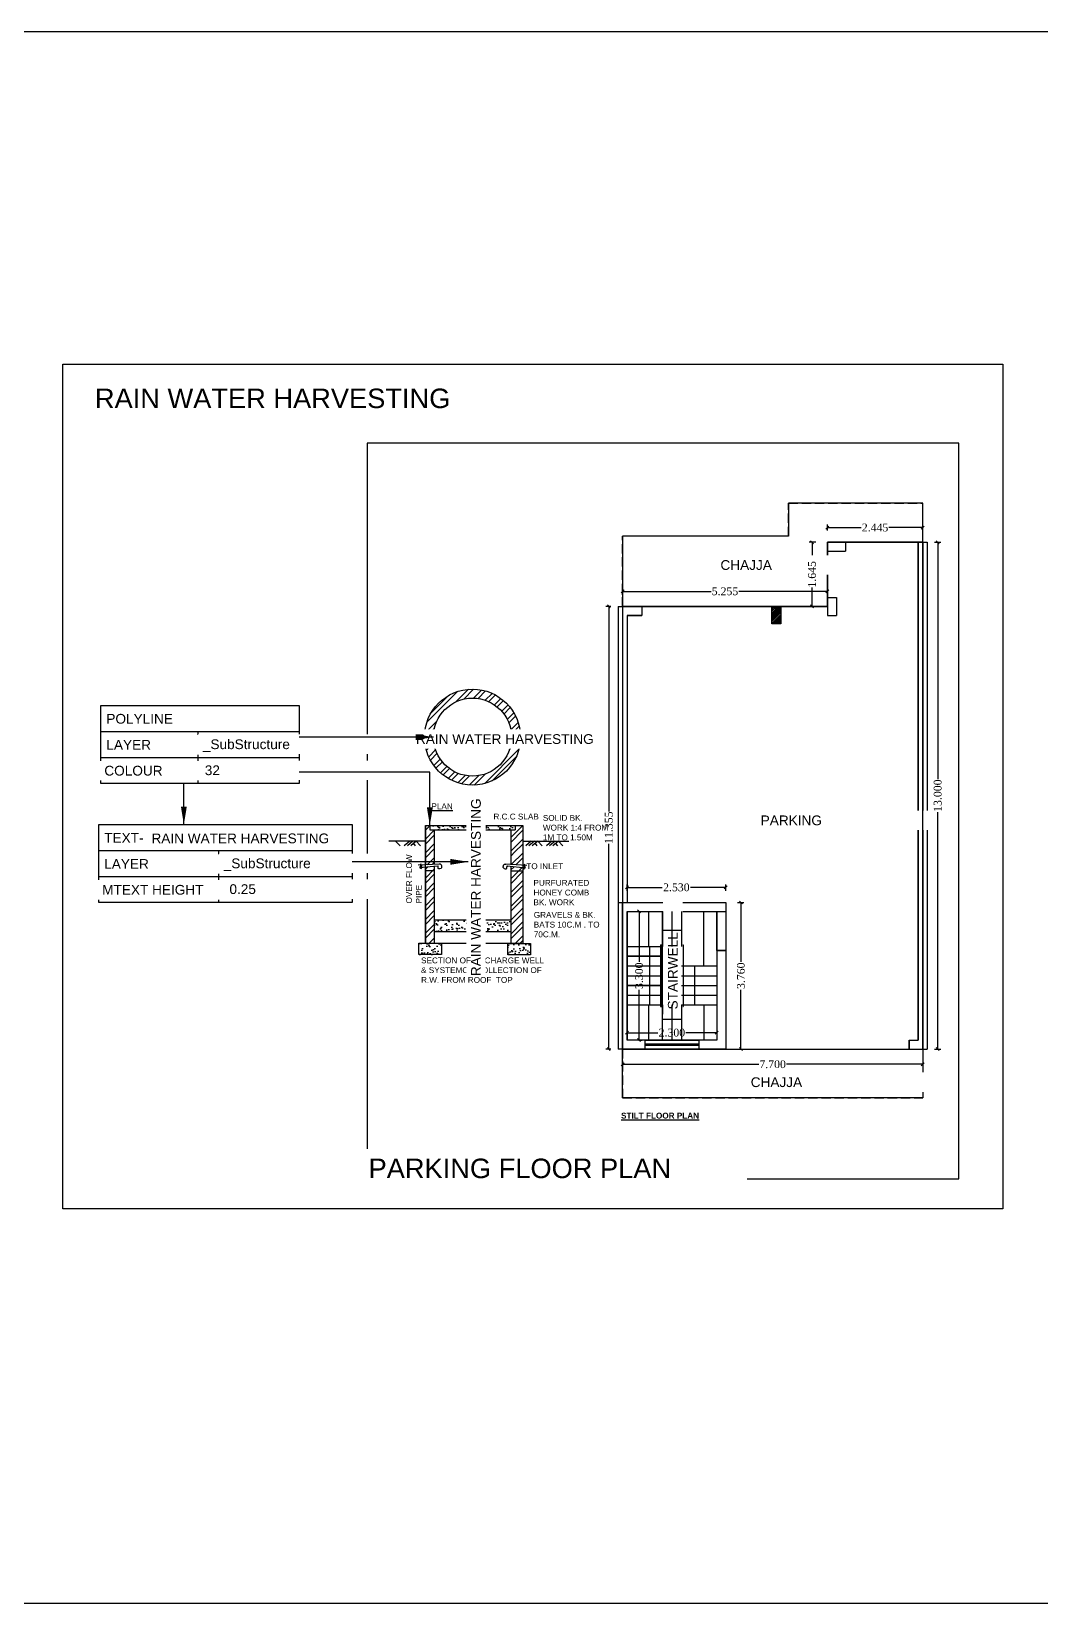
# Model space of a CAD drawing. Header units: metres. Extents: x 180 to 389, y -165 to 195.
# Drawn here: x 208.74 to 234.63, y -105.78 to -65.44 of the extents above; entities that cross this region are included whole.
import ezdxf

# ---------------------------------------------------------------- set-up
doc = ezdxf.new("R2010")
doc.units = ezdxf.units.M
doc.header["$LTSCALE"] = 2
doc.header["$MEASUREMENT"] = 0
doc.linetypes.add('ACAD_ISO02W100', pattern=[15, 12, -3])
for name, color, linetype in [('_ArchProj', 21, 'Continuous'), ('_CoverageProposed', 215, 'Continuous'), ('_Dimension', 87, 'Continuous'), ('_Door', 114, 'Continuous'), ('_Floor', 153, 'Continuous'), ('_Parking', 60, 'Continuous'), ('_ResiFAR', 190, 'Continuous'), ('_StaircaseLanding', 210, 'Continuous'), ('_StaircaseWell', 140, 'Continuous'), ('_StairFlight', 105, 'Continuous'), ('_Stairs', 120, 'Continuous'), ('_SubStructure', 32, 'Continuous')]:
    doc.layers.add(name, color=color, linetype=linetype)
doc.styles.add('DRAWING', font='times.ttf', dxfattribs={"height": 0.2})
doc.styles.get("Standard").update_dxf_attribs({"font": 'arial.ttf'})
doc.dimstyles.new('Copy of DRAWING', dxfattribs={"dimtxt": 0.2, "dimasz": 0.46, "dimexe": 0.076, "dimexo": 0.3, "dimgap": 0.037, "dimtad": 0, "dimdec": 3, "dimzin": 0, "dimdsep": 46, "dimtxsty": 'DRAWING', "dimblk": 'ARCHTICK', "dimtsz": 0.037, "dimcen": 0.09, "dimclre": 256, "dimclrt": 256, "dimadec": 0, "dimazin": 0, "dimtfac": 1, "dimtdec": 3, "dimtix": 1, "dimtofl": 0, "dimtmove": 2, "dimatfit": 3, "dimfxl": 1, "dimtolj": 1, "dimtzin": 0, "dimarcsym": 0})
doc.dimstyles.new('DRAWING', dxfattribs={"dimtxt": 0.2, "dimasz": 0.076, "dimexe": 0.076, "dimexo": 0.3, "dimgap": 0.037, "dimtad": 0, "dimdec": 3, "dimzin": 0, "dimdsep": 46, "dimtxsty": 'DRAWING', "dimblk": 'ARCHTICK', "dimtsz": 0.037, "dimcen": 0.09, "dimclre": 256, "dimclrt": 256, "dimadec": 0, "dimazin": 0, "dimtfac": 1, "dimtdec": 3, "dimtix": 1, "dimtofl": 0, "dimtmove": 2, "dimatfit": 3, "dimfxl": 1, "dimtolj": 1, "dimtzin": 0, "dimarcsym": 0})
pattern_1 = [(45, (-613.9058, 120.73297), (-0.176776695, 0.176776695), []), (45, (-613.9058, 120.85797), (-0.176776695, 0.176776695), [])]
pattern_2 = [(37.5, (22.24777, -341.51707), (-0.006299336, 0.19268238), [0, -0.152, 0, -0.17, 0, -0.1625]), (7.5, (22.24777, -341.51707), (0.17697767, 0.2822146), [0, -0.082, 0, -0.137, 0, -0.0525]), (327.5, (22.12477, -341.51707), (0.31141419, 0.000565905), [0, -0.05, 0, -0.18, 0, -0.235]), (317.5, (22.12477, -341.51707), (0.30061266, 0.08776756), [0, -0.025, 0, -0.118, 0, -0.135])]

# ---------------------------------------------------------------- blocks, each defined once
blk = doc.blocks.new('*D493')
at = {"layer": '_Dimension', "color": 0, "linetype": 'ByBlock', "lineweight": -2, "ltscale": 0.01}
for p, q in [((229.195, -78.136), (229.121, -78.21)), ((229.158, -78.173), (230.024, -78.173)), ((231.603, -78.173), (230.737, -78.173)), ((231.566, -78.21), (231.64, -78.136))]:
    blk.add_line(p, q, dxfattribs=at)
at = {"layer": '_Dimension', "linetype": 'ByBlock', "lineweight": -2, "ltscale": 0.01}
for p, q in [((229.158, -78.25), (229.158, -78.097)), ((231.603, -78.25), (231.603, -78.097))]:
    blk.add_line(p, q, dxfattribs=at)
at = {"layer": 'Defpoints', "color": 0, "ltscale": 0.01}
for p in [(231.603, -78.173), (229.158, -78.55), (231.603, -78.55)]:
    blk.add_point(p, dxfattribs=at)
at = {"layer": '_Dimension', "ltscale": 0.01, "insert": (230.381, -78.173), "char_height": 0.2, "attachment_point": 5, "style": 'DRAWING'}
blk.add_mtext('\\A1;2.445', dxfattribs=at)
blk = doc.blocks.new('_ArchTick')
blk = doc.blocks.new('*D494')
at = {"layer": '_Dimension', "linetype": 'ByBlock', "lineweight": -2, "ltscale": 0.01}
for p, q in [((228.858, -78.55), (228.688, -78.55)), ((228.858, -80.195), (228.688, -80.195))]:
    blk.add_line(p, q, dxfattribs=at)
at = {"layer": '_Dimension', "color": 0, "linetype": 'ByBlock', "lineweight": -2, "ltscale": 0.01}
for p, q in [((228.801, -78.587), (228.727, -78.513)), ((228.764, -78.55), (228.764, -79.03)), ((228.764, -80.195), (228.764, -79.714)), ((228.727, -80.158), (228.801, -80.232))]:
    blk.add_line(p, q, dxfattribs=at)
at = {"layer": 'Defpoints', "color": 0, "ltscale": 0.01}
for p in [(229.158, -78.55), (228.764, -80.195), (229.158, -80.195)]:
    blk.add_point(p, dxfattribs=at)
at = {"layer": '_Dimension', "ltscale": 0.01, "insert": (228.764, -79.372), "char_height": 0.2, "attachment_point": 5, "rotation": 90, "style": 'DRAWING'}
blk.add_mtext('\\A1;1.645', dxfattribs=at)
blk = doc.blocks.new('*D495')
at = {"layer": '_Dimension', "color": 0, "linetype": 'ByBlock', "lineweight": -2, "ltscale": 0.01}
for p, q in [((223.94, -79.772), (223.866, -79.846)), ((223.903, -79.809), (226.178, -79.809)), ((229.158, -79.809), (226.883, -79.809)), ((229.121, -79.846), (229.195, -79.772))]:
    blk.add_line(p, q, dxfattribs=at)
at = {"layer": '_Dimension', "linetype": 'ByBlock', "lineweight": -2, "ltscale": 0.01}
for p, q in [((223.903, -79.895), (223.903, -79.733)), ((229.158, -79.895), (229.158, -79.733))]:
    blk.add_line(p, q, dxfattribs=at)
at = {"layer": 'Defpoints', "color": 0, "ltscale": 0.01}
for p in [(229.158, -79.809), (223.903, -80.195), (229.158, -80.195)]:
    blk.add_point(p, dxfattribs=at)
at = {"layer": '_Dimension', "ltscale": 0.01, "insert": (226.531, -79.809), "char_height": 0.2, "attachment_point": 5, "style": 'DRAWING'}
blk.add_mtext('\\A1;5.255', dxfattribs=at)
blk = doc.blocks.new('*D496')
at = {"layer": '_Dimension', "linetype": 'ByBlock', "lineweight": -2, "ltscale": 0.01}
for p, q in [((223.603, -80.195), (223.474, -80.195)), ((223.603, -91.55), (223.474, -91.55))]:
    blk.add_line(p, q, dxfattribs=at)
at = {"layer": '_Dimension', "color": 0, "linetype": 'ByBlock', "lineweight": -2, "ltscale": 0.01}
for p, q in [((223.587, -80.232), (223.513, -80.158)), ((223.55, -80.195), (223.55, -85.456)), ((223.55, -91.55), (223.55, -86.288)), ((223.513, -91.513), (223.587, -91.587))]:
    blk.add_line(p, q, dxfattribs=at)
at = {"layer": 'Defpoints', "color": 0, "ltscale": 0.01}
for p in [(223.903, -80.195), (223.55, -91.55), (223.903, -91.55)]:
    blk.add_point(p, dxfattribs=at)
at = {"layer": '_Dimension', "ltscale": 0.01, "insert": (223.55, -85.872), "char_height": 0.2, "attachment_point": 5, "rotation": 90, "style": 'DRAWING'}
blk.add_mtext('\\A1;11.355', dxfattribs=at)
blk = doc.blocks.new('*D497')
at = {"layer": '_Dimension', "color": 0, "linetype": 'ByBlock', "lineweight": -2, "ltscale": 0.01}
for p, q in [((223.94, -91.904), (223.866, -91.978)), ((223.903, -91.941), (227.395, -91.941)), ((231.603, -91.941), (228.112, -91.941)), ((231.566, -91.978), (231.64, -91.904))]:
    blk.add_line(p, q, dxfattribs=at)
at = {"layer": '_Dimension', "linetype": 'ByBlock', "lineweight": -2, "ltscale": 0.01}
for p, q in [((223.903, -91.85), (223.903, -92.017)), ((231.603, -91.85), (231.603, -92.017))]:
    blk.add_line(p, q, dxfattribs=at)
at = {"layer": 'Defpoints', "color": 0, "ltscale": 0.01}
for p in [(223.903, -91.55), (231.603, -91.55), (231.603, -91.941)]:
    blk.add_point(p, dxfattribs=at)
at = {"layer": '_Dimension', "ltscale": 0.01, "insert": (227.753, -91.941), "char_height": 0.2, "attachment_point": 5, "style": 'DRAWING'}
blk.add_mtext('\\A1;7.700', dxfattribs=at)
blk = doc.blocks.new('*D498')
at = {"layer": '_Dimension', "linetype": 'ByBlock', "lineweight": -2, "ltscale": 0.01}
for p, q in [((231.903, -78.55), (232.064, -78.55)), ((231.903, -91.55), (232.064, -91.55))]:
    blk.add_line(p, q, dxfattribs=at)
at = {"layer": '_Dimension', "color": 0, "linetype": 'ByBlock', "lineweight": -2, "ltscale": 0.01}
for p, q in [((232.025, -78.587), (231.951, -78.513)), ((231.988, -78.55), (231.988, -84.629)), ((231.988, -91.55), (231.988, -85.47)), ((231.951, -91.513), (232.025, -91.587))]:
    blk.add_line(p, q, dxfattribs=at)
at = {"layer": 'Defpoints', "color": 0, "ltscale": 0.01}
for p in [(231.603, -78.55), (231.988, -78.55), (231.603, -91.55)]:
    blk.add_point(p, dxfattribs=at)
at = {"layer": '_Dimension', "ltscale": 0.01, "insert": (231.988, -85.05), "char_height": 0.2, "attachment_point": 5, "rotation": 90, "style": 'DRAWING'}
blk.add_mtext('\\A1;13.000', dxfattribs=at)
blk = doc.blocks.new('*D499')
at = {"layer": '_Dimension', "color": 0, "linetype": 'ByBlock', "lineweight": -2, "ltscale": 0.01}
for p, q in [((224.055, -87.367), (223.981, -87.441)), ((224.018, -87.404), (224.922, -87.404)), ((226.548, -87.404), (225.644, -87.404)), ((226.511, -87.441), (226.585, -87.367))]:
    blk.add_line(p, q, dxfattribs=at)
at = {"layer": '_Dimension', "linetype": 'ByBlock', "lineweight": -2, "ltscale": 0.01}
for p, q in [((224.018, -87.49), (224.018, -87.328)), ((226.548, -87.49), (226.548, -87.328))]:
    blk.add_line(p, q, dxfattribs=at)
at = {"layer": 'Defpoints', "color": 0, "ltscale": 0.01}
for p in [(226.548, -87.404), (224.018, -87.79), (226.548, -87.79)]:
    blk.add_point(p, dxfattribs=at)
at = {"layer": '_Dimension', "ltscale": 0.01, "insert": (225.283, -87.404), "char_height": 0.2, "attachment_point": 5, "style": 'DRAWING'}
blk.add_mtext('\\A1;2.530', dxfattribs=at)
blk = doc.blocks.new('*D500')
at = {"layer": '_Dimension', "linetype": 'ByBlock', "lineweight": -2, "ltscale": 0.01}
for p, q in [((226.848, -87.79), (227.017, -87.79)), ((226.848, -91.55), (227.017, -91.55))]:
    blk.add_line(p, q, dxfattribs=at)
at = {"layer": '_Dimension', "color": 0, "linetype": 'ByBlock', "lineweight": -2, "ltscale": 0.01}
for p, q in [((226.978, -87.827), (226.904, -87.753)), ((226.941, -87.79), (226.941, -89.312)), ((226.941, -91.55), (226.941, -90.028)), ((226.904, -91.513), (226.978, -91.587))]:
    blk.add_line(p, q, dxfattribs=at)
at = {"layer": 'Defpoints', "color": 0, "ltscale": 0.01}
for p in [(226.548, -87.79), (226.548, -91.55), (226.941, -91.55)]:
    blk.add_point(p, dxfattribs=at)
at = {"layer": '_Dimension', "ltscale": 0.01, "insert": (226.941, -89.67), "char_height": 0.2, "attachment_point": 5, "rotation": 90, "style": 'DRAWING'}
blk.add_mtext('\\A1;3.760', dxfattribs=at)
blk = doc.blocks.new('*D501')
at = {"layer": '_Dimension', "color": 0, "linetype": 'ByBlock', "lineweight": -2, "ltscale": 0.01}
for p, q in [((224.364, -88.057), (224.29, -87.983)), ((224.327, -88.02), (224.327, -89.312)), ((224.327, -91.32), (224.327, -90.028)), ((224.29, -91.283), (224.364, -91.357))]:
    blk.add_line(p, q, dxfattribs=at)
at = {"layer": '_Dimension', "linetype": 'ByBlock', "lineweight": -2, "ltscale": 0.01}
for p, q in [((224.318, -88.02), (224.403, -88.02)), ((224.318, -91.32), (224.403, -91.32))]:
    blk.add_line(p, q, dxfattribs=at)
at = {"layer": 'Defpoints', "color": 0, "ltscale": 0.01}
for p in [(224.018, -88.02), (224.018, -91.32), (224.327, -91.32)]:
    blk.add_point(p, dxfattribs=at)
at = {"layer": '_Dimension', "ltscale": 0.01, "insert": (224.327, -89.67), "char_height": 0.2, "attachment_point": 5, "rotation": 90, "style": 'DRAWING'}
blk.add_mtext('\\A1;3.300', dxfattribs=at)
blk = doc.blocks.new('*D502')
at = {"layer": '_Dimension', "color": 0, "linetype": 'ByBlock', "lineweight": -2, "ltscale": 0.01}
for p, q in [((224.055, -91.094), (223.981, -91.168)), ((224.018, -91.131), (224.807, -91.131)), ((226.318, -91.131), (225.529, -91.131)), ((226.281, -91.168), (226.355, -91.094))]:
    blk.add_line(p, q, dxfattribs=at)
at = {"layer": '_Dimension', "linetype": 'ByBlock', "lineweight": -2, "ltscale": 0.01}
for p, q in [((224.018, -91.02), (224.018, -91.055)), ((226.318, -91.02), (226.318, -91.055))]:
    blk.add_line(p, q, dxfattribs=at)
at = {"layer": 'Defpoints', "color": 0, "ltscale": 0.01}
for p in [(226.318, -91.131), (224.018, -91.32), (226.318, -91.32)]:
    blk.add_point(p, dxfattribs=at)
at = {"layer": '_Dimension', "ltscale": 0.01, "insert": (225.168, -91.131), "char_height": 0.2, "attachment_point": 5, "style": 'DRAWING'}
blk.add_mtext('\\A1;2.300', dxfattribs=at)

msp = doc.modelspace()

# ---------------------------------------------------------------- hatches: boundary and pattern name
at = {"ltscale": 0.01}
h = msp.add_hatch(dxfattribs=at)
h.set_pattern_fill('ANSI31', color=256, scale=0.25, angle=180)
h.set_pattern_definition([(225, (453.42742, -340.983214), (0.022097087, -0.022097087), [])])
h.paths.add_polyline_path([(227.7333, -80.6446), (227.7333, -80.1946), (227.9633, -80.1946), (227.9633, -80.6446)])
at = {"linetype": 'ByBlock', "ltscale": 0.6}
h = msp.add_hatch(dxfattribs=at)
h.set_pattern_fill('STEEL', color=256, scale=2, style=0)
h.set_pattern_definition([(45, (-613.92665, 120.99862), (-0.176776695, 0.176776695), []), (45, (-613.92665, 121.12362), (-0.176776695, 0.176776695), [])])
h.paths.add_polyline_path([(221.2828, -83.5482, 1), (218.8228, -83.5482, 1)])
h.paths.add_polyline_path([(221.0528, -83.5482, 1), (219.0528, -83.5482, 1)], flags=16)
h.paths.add_polyline_path([(219.7343, -83.4333), (219.7343, -83.6631), (220.3713, -83.6631), (220.3713, -83.4333)], flags=8)
h.paths.add_polyline_path([(219.1645, -83.2719), (219.1645, -83.5018), (219.5039, -83.5018), (219.5039, -83.2719)], flags=8)
h = msp.add_hatch(dxfattribs=at)
h.set_pattern_fill('STEEL', color=256, scale=2, style=0)
h.set_pattern_definition([(45, (-352.95068, -53.50924), (-0.1767767, 0.1767767), []), (45, (-352.95068, -53.38424), (-0.1767767, 0.1767767), [])])
h.paths.add_polyline_path([(219.0736, -85.9279), (218.9586, -85.9279), (218.9586, -85.8129), (218.8436, -85.8129), (218.8436, -86.8258), (219.0736, -86.8118)])
at = {"linetype": 'ByBlock', "lineweight": 30, "ltscale": 0.6}
h = msp.add_hatch(dxfattribs=at)
h.set_pattern_fill('AR-SAND', color=256, scale=0.1, style=0)
h.set_pattern_definition(pattern_2)
h.paths.add_polyline_path([(221.1486, -85.9279), (221.1486, -85.8129), (221.0336, -85.8129), (218.9586, -85.8129), (218.9586, -85.9279)])
at = {"linetype": 'ByBlock', "ltscale": 0.6}
h = msp.add_hatch(dxfattribs=at)
h.set_pattern_fill('STEEL', color=256, scale=2, style=0)
h.set_pattern_definition(pattern_1)
h.paths.add_polyline_path([(221.3436, -86.4938), (221.3436, -85.8129), (221.1486, -85.8129), (221.1486, -85.9279), (221.0336, -85.9279), (221.0336, -86.4938)])
h = msp.add_hatch(dxfattribs=at)
h.set_pattern_fill('STEEL', color=256, scale=2, style=0)
h.set_pattern_definition(pattern_1)
edge = h.paths.add_edge_path()
edge.add_line((221.0336, -86.4938), (221.0336, -86.8081))
edge.add_spline(control_points=[(221.0336, -86.8081), (221.0614, -86.8082), (221.0902, -86.8121), (221.1192, -86.817)], knot_values=[0.2566566, 0.2566566, 0.2566566, 0.2566566, 0.3432123, 0.3432123, 0.3432123, 0.3432123], degree=3, periodic=0)
edge.add_line((221.1192, -86.817), (221.3436, -86.8306))
edge.add_line((221.3436, -86.8306), (221.3436, -86.4938))
edge.add_line((221.3436, -86.4938), (221.0336, -86.4938))
h = msp.add_hatch(dxfattribs=at)
h.set_pattern_fill('STEEL', color=256, scale=2, style=0)
h.set_pattern_definition([(45, (22.24777, -341.51707), (-0.1767767, 0.1767767), []), (45, (22.24777, -341.39207), (-0.1767767, 0.1767767), [])])
h.paths.add_polyline_path([(218.8436, -88.8339), (219.0736, -88.8339), (219.0736, -86.8636), (218.8436, -86.8873)])
h = msp.add_hatch(dxfattribs=at)
h.set_pattern_fill('STEEL', color=256, scale=2, style=0)
h.set_pattern_definition(pattern_1)
h.paths.add_polyline_path([(221.0336, -88.84), (221.3436, -88.84), (221.3436, -86.8955), (221.0336, -86.8636)])
at = {"ltscale": 0.6}
h = msp.add_hatch(dxfattribs=at)
h.set_pattern_fill('AR-SAND', color=256, scale=0.1, style=0)
h.set_pattern_definition(pattern_2)
h.paths.add_polyline_path([(221.0336, -88.5334), (221.0336, -88.2334), (219.0736, -88.2334), (219.0736, -88.5334)])
h = msp.add_hatch(dxfattribs=at)
h.set_pattern_fill('AR-SAND', color=256, scale=0.1, style=0)
h.set_pattern_definition(pattern_2)
h.paths.add_polyline_path([(219.2603, -88.8339), (218.6791, -88.8339), (218.6791, -89.1273), (219.2603, -89.1273)])
h.paths.add_polyline_path([(220.956, -89.1334), (221.5372, -89.1334), (221.5372, -88.84), (220.956, -88.84)])

# ---------------------------------------------------------------- linework, layer by layer
at = {"linetype": 'ACAD_ISO02W100', "ltscale": 0.01}
for p, q in [((228.1583, -77.5496), (231.6033, -77.5496)), ((228.1583, -78.3946), (228.1583, -77.5496)), ((231.6033, -78.5496), (231.6033, -77.5496)), ((228.1583, -78.3946), (223.9033, -78.3946)), ((223.9033, -80.1946), (223.9033, -78.3946)), ((223.9033, -91.5496), (223.9033, -92.7996)), ((231.6033, -91.5496), (231.6033, -92.7996)), ((223.9033, -92.7996), (231.6033, -92.7996))]:
    msp.add_line(p, q, dxfattribs=at)
at = {"ltscale": 0.01}
for p, q in [((229.1583, -78.5496), (229.6183, -78.5496)), ((229.1583, -78.5496), (229.1583, -78.7796)), ((229.6183, -78.5496), (229.6183, -78.7796)), ((231.4883, -78.5496), (231.4883, -91.3196)), ((231.4883, -78.5496), (231.7183, -78.5496)), ((231.6033, -78.5496), (231.6033, -91.5496)), ((231.7183, -78.5496), (231.7183, -91.5496)), ((229.1583, -78.7796), (229.6183, -78.7796)), ((223.7883, -80.1946), (223.7883, -91.5496)), ((223.7883, -80.1946), (224.3983, -80.1946)), ((223.9033, -80.1946), (223.9033, -91.5496)), ((224.3983, -80.1946), (224.3983, -80.4246)), ((227.7333, -80.1946), (227.8483, -80.1946)), ((229.1583, -79.9646), (229.1583, -80.4246)), ((229.1583, -79.9646), (229.3883, -79.9646)), ((229.3883, -79.9646), (229.3883, -80.4246)), ((224.0183, -80.4246), (224.0183, -87.7896)), ((224.0183, -80.4246), (224.3983, -80.4246)), ((229.1583, -80.4246), (229.3883, -80.4246)), ((210.5211, -83.4029), (215.6074, -83.4029)), ((210.5211, -84.0702), (215.6074, -84.0702)), ((218.4413, -86.2159), (218.3004, -86.3336)), ((218.5227, -86.2159), (218.3819, -86.3336)), ((218.6077, -86.2159), (218.4669, -86.3336)), ((218.5373, -86.2748), (218.584, -86.3336)), ((218.6077, -86.2159), (218.7217, -86.3336)), ((221.5611, -86.2159), (221.4203, -86.3336)), ((221.6426, -86.2159), (221.5017, -86.3336)), ((221.7276, -86.2159), (221.5867, -86.3336)), ((221.6571, -86.2748), (221.7039, -86.3336)), ((221.7276, -86.2159), (221.8415, -86.3336)), ((222.0893, -86.2159), (221.9484, -86.3336)), ((222.1707, -86.2159), (222.0299, -86.3336)), ((222.2557, -86.2159), (222.1149, -86.3336)), ((222.1853, -86.2748), (222.232, -86.3336)), ((222.2557, -86.2159), (222.3697, -86.3336)), ((210.4661, -86.4585), (216.9663, -86.4585)), ((210.4661, -87.1258), (216.9663, -87.1258)), ((223.7883, -87.7896), (226.5483, -87.7896)), ((223.9033, -87.7896), (226.5483, -87.7896)), ((226.5483, -87.7896), (226.5483, -88.0196)), ((224.0183, -88.0196), (224.0183, -91.3196)), ((224.0183, -88.0196), (226.5483, -88.0196)), ((224.9183, -88.0196), (224.9183, -91.3196)), ((224.9183, -88.0196), (224.9183, -91.3196)), ((225.1683, -88.0196), (225.1683, -88.9196)), ((225.4183, -88.0196), (225.4183, -88.9196)), ((224.0183, -88.9196), (225.4183, -88.9196)), ((224.8783, -88.8796), (225.4583, -88.8796)), ((224.8783, -88.8796), (224.8783, -90.4596)), ((224.8983, -88.8996), (225.4383, -88.8996)), ((224.8983, -88.8996), (224.8983, -90.4396)), ((225.4183, -88.9196), (225.4183, -91.3196)), ((225.4383, -88.8996), (225.4383, -90.4396)), ((225.4583, -88.8796), (225.4583, -90.4596)), ((226.3183, -89.0196), (226.3183, -91.3196)), ((226.3183, -89.0196), (226.5483, -89.0196)), ((226.5483, -89.0196), (226.5483, -91.5496)), ((224.0183, -89.1696), (224.9183, -89.1696)), ((224.0183, -89.4196), (224.9183, -89.4196)), ((225.4183, -89.4196), (226.3183, -89.4196)), ((224.0183, -89.6696), (224.9183, -89.6696)), ((224.0183, -89.9196), (224.9183, -89.9196)), ((225.4183, -89.6696), (226.3183, -89.6696)), ((225.4183, -89.9196), (226.3183, -89.9196)), ((224.0183, -90.1696), (224.9183, -90.1696)), ((225.4183, -90.1696), (226.3183, -90.1696)), ((224.0183, -90.4196), (226.3183, -90.4196)), ((224.8783, -90.4596), (225.4583, -90.4596)), ((224.8983, -90.4396), (225.4383, -90.4396)), ((225.1683, -90.4196), (225.1683, -91.3196)), ((224.4783, -91.5496), (223.7883, -91.5496)), ((224.4783, -91.3196), (224.0183, -91.3196)), ((224.4783, -91.3196), (224.4783, -91.5496)), ((224.4783, -91.3196), (225.8583, -91.3196)), ((224.4783, -91.4196), (225.8583, -91.4196)), ((224.4783, -91.4496), (225.8583, -91.4496)), ((224.4783, -91.5496), (225.8583, -91.5496)), ((226.3183, -91.3196), (225.8583, -91.3196)), ((225.8583, -91.3196), (225.8583, -91.5496)), ((226.5483, -91.5496), (225.8583, -91.5496)), ((231.2583, -91.3196), (231.4883, -91.3196)), ((231.2583, -91.3196), (231.2583, -91.5496)), ((231.2583, -91.5496), (231.7183, -91.5496))]:
    msp.add_line(p, q, dxfattribs=at)
at = {"ltscale": 0.6}
for p, q in [((218.8436, -85.8129), (218.8436, -86.8258)), ((218.8436, -85.8129), (221.0336, -85.8129)), ((218.9586, -85.8129), (218.9586, -85.9279)), ((221.0336, -85.8129), (221.3436, -85.8129)), ((221.1486, -85.8129), (221.1486, -85.9279)), ((221.3436, -85.8129), (221.3436, -86.8306)), ((218.8436, -86.2159), (217.9048, -86.2159)), ((218.9586, -85.9279), (221.1486, -85.9279)), ((219.0736, -85.9279), (219.0736, -86.8118)), ((221.0336, -85.9279), (221.0336, -86.8118)), ((221.3436, -86.2159), (222.2954, -86.2159)), ((221.3436, -86.2159), (222.5251, -86.2159)), ((219.1965, -86.8044), (218.6617, -86.8368)), ((219.152, -86.8555), (218.6949, -86.9026)), ((218.8436, -86.8873), (218.8436, -88.8339)), ((218.8436, -86.9727), (219.0736, -86.9727)), ((219.0736, -86.8636), (219.0736, -88.8339)), ((220.889, -86.803), (221.4456, -86.8368)), ((220.946, -86.8546), (221.4124, -86.9026)), ((221.0336, -86.8636), (221.0336, -88.84)), ((221.0336, -86.9769), (221.3436, -86.9769)), ((221.3436, -86.8575), (221.3436, -86.8584)), ((221.3436, -86.8955), (221.3436, -88.84)), ((219.0736, -88.2334), (221.0336, -88.2334)), ((219.0736, -88.5334), (221.0336, -88.5334))]:
    msp.add_line(p, q, dxfattribs=at)
at = {"color": 0, "ltscale": 0.01}
msp.add_line((218.0796, -86.2159), (218.1935, -86.3336), dxfattribs=at)
at = {"ltscale": 0.01}
for points in [[(180.407, -65.445), (389.0953, -65.445), (389.0953, -105.7761), (180.407, -105.7761)], [(227.9633, -80.6446), (227.7333, -80.6446), (227.7333, -80.1946), (227.9633, -80.1946)], [(210.5211, -82.7356), (215.6074, -82.7356), (215.6074, -84.7375), (210.5211, -84.7375)], [(210.4661, -85.7912), (216.9663, -85.7912), (216.9663, -87.7931), (210.4661, -87.7931)]]:
    msp.add_lwpolyline(points, close=True, dxfattribs=at)
at = {"ltscale": 0.6}
for points in [[(218.6791, -88.8339), (219.2603, -88.8339), (219.2603, -89.1273), (218.6791, -89.1273)], [(220.956, -88.84), (221.5372, -88.84), (221.5372, -89.1334), (220.956, -89.1334)]]:
    msp.add_lwpolyline(points, close=True, dxfattribs=at)
msp.add_circle((220.0528, -83.5482), 1.23, dxfattribs=at)
for points, end_tangent in [([(218.7296, -86.7993), (218.7255, -86.8584), (218.7636, -86.8584), (218.7097, -86.864), (218.7135, -86.9007), (218.734, -86.8986), (218.7296, -86.9359)], (0.7654002, -0.6435546)), ([(221.3777, -86.7993), (221.3818, -86.8584), (221.3436, -86.8584), (221.3976, -86.864), (221.3938, -86.9007), (221.3733, -86.8986), (221.3777, -86.9359)], (-0.7654002, -0.6435546))]:
    msp.add_spline(points, degree=3, dxfattribs=dict(at, end_tangent=end_tangent))
for points, knots in [([(219.2603, -86.9046), (219.2525, -86.9331), (219.1416, -86.9493), (219.1827, -86.854), (219.1597, -86.854), (219.152, -86.8555)], [0, 0, 0, 0, 0.08881628, 0.1486403, 0.17099374, 0.17099374, 0.17099374, 0.17099374]), ([(219.2603, -86.9046), (219.2676, -86.9066), (219.2677, -86.8019), (219.2214, -86.8011), (219.1965, -86.8044)], [0.00880513, 0.00880513, 0.00880513, 0.00880513, 0.07095836, 0.13669683, 0.13669683, 0.13669683, 0.13669683]), ([(220.847, -86.9046), (220.8397, -86.9066), (220.8396, -86.8019), (220.8859, -86.8011), (220.9108, -86.8044)], [0.00880513, 0.00880513, 0.00880513, 0.00880513, 0.07095836, 0.13669683, 0.13669683, 0.13669683, 0.13669683]), ([(220.847, -86.9046), (220.8548, -86.9331), (220.9657, -86.9493), (220.9246, -86.854), (220.9476, -86.854), (220.9553, -86.8555)], [0, 0, 0, 0, 0.08881628, 0.1486403, 0.17099374, 0.17099374, 0.17099374, 0.17099374])]:
    msp.add_open_spline(points, degree=3, knots=knots, dxfattribs=at)
at = {"layer": '_ArchProj', "ltscale": 0.01}
for points in [[(223.9033, -78.3946), (223.9033, -80.1946), (229.1583, -80.1946), (229.1583, -78.5496), (231.6033, -78.5496), (231.6033, -77.5496), (228.1583, -77.5496), (228.1583, -78.3946)], [(223.9033, -91.5496), (231.6033, -91.5496), (231.6033, -92.7996), (223.9033, -92.7996)]]:
    msp.add_lwpolyline(points, close=True, dxfattribs=at)
at = {"layer": '_Door', "ltscale": 0.01}
msp.add_lwpolyline([(226.3183, -88.0196), (226.5483, -88.0196), (226.5483, -89.0196), (226.3183, -89.0196)], close=True, dxfattribs=at)
at = {"layer": '_Floor', "ltscale": 0.01}
msp.add_lwpolyline([(232.53, -76.0087), (217.3538, -76.0087), (217.3538, -94.8804), (232.53, -94.8804)], close=True, dxfattribs=at)
at = {"layer": '_Parking', "ltscale": 0.01}
msp.add_lwpolyline([(231.4883, -78.5496), (229.1583, -78.5496), (229.1583, -80.1946), (224.3983, -80.1946), (224.3983, -80.4246), (224.0183, -80.4246), (224.0183, -87.7896), (226.5483, -87.7896), (226.5483, -91.5496), (231.2583, -91.5496), (231.2583, -91.3196), (231.4883, -91.3196)], close=True, dxfattribs=at)
at = {"layer": '_ResiFAR', "ltscale": 0.01}
msp.add_lwpolyline([(223.9033, -87.7896), (226.5483, -87.7896), (226.5483, -91.5496), (223.9033, -91.5496)], close=True, dxfattribs=at)
at = {"layer": '_StaircaseLanding', "ltscale": 0.01}
for points in [[(224.5651, -88.0196), (224.5651, -88.9196)], [(225.9848, -89.4196), (225.9848, -88.0196)], [(224.5651, -90.4196), (224.5651, -91.3196)], [(225.9848, -90.4196), (225.9848, -91.3196)]]:
    msp.add_lwpolyline(points, dxfattribs=at)
at = {"layer": '_StaircaseWell', "ltscale": 0.01}
msp.add_lwpolyline([(224.0183, -88.0196), (226.3183, -88.0196), (226.3183, -91.3196), (224.0183, -91.3196)], close=True, dxfattribs=at)
at = {"layer": '_StairFlight', "ltscale": 0.01}
for points in [[(224.5943, -88.9196), (224.5943, -90.4196)], [(225.7467, -89.4196), (225.7467, -90.4196)]]:
    msp.add_lwpolyline(points, dxfattribs=at)
at = {"layer": '_SubStructure', "ltscale": 0.01}
msp.add_lwpolyline([(218.8436, -85.8129), (221.3436, -85.8129), (221.3436, -88.84), (218.8436, -88.84)], close=True, dxfattribs=at)
at = {"layer": '_SubStructure', "ltscale": 0.6}
msp.add_circle((220.0528, -83.5482), 1, dxfattribs=at)

# ---------------------------------------------------------------- texts
at = {"ltscale": 0.01, "char_height": 0.15, "attachment_point": 1}
for s, insert, width in [('\\P{\\LPLAN}', (218.9986, -84.9972), 2.6318), ('\\PR.C.C SLAB', (220.59, -85.2613), 2.6318), ('\\PSOLID BK. \\PWORK 1:4 FROM \\P1M TO 1.50M', (221.8581, -85.2959), 2.6318), ('\\PTO INLET', (221.4342, -86.5357), 2.6318), ('PURFURATED\\PHONEY COMB \\PBK. WORK', (221.6176, -87.2111), 2.6318), ('GRAVELS & BK. \\PBATS 10C.M . TO \\P70C.M.', (221.6253, -88.0329), 2.6318), ('SECTION OF RECHARGE WELL \\P& SYSTEMOF COLLECTION OF \\PR.W. FROM ROOF  TOP', (218.7338, -89.2017), 4.771056), ('{\\fArial|b1|i0|c0|p34;\\LSTILT FLOOR PLAN}', (223.8633, -93.1837), 2.413672)]:
    msp.add_mtext(s, dxfattribs=dict(at, insert=insert, width=width))
at = {"ltscale": 0.01, "insert": (218.3507, -87.8158), "char_height": 0.15, "width": 2.6318, "attachment_point": 1, "rotation": 90}
msp.add_mtext('OVER FLOW\\PPIPE', dxfattribs=at)

# ---------------------------------------------------------------- dimensions: what is measured, and where the dimension line sits
at = {"layer": '_Dimension', "ltscale": 0.01}
for base, p1, p2, picture, middle in [((231.6033, -78.1735), (229.1583, -78.5496), (231.6033, -78.5496), '*D493', (230.3808, -78.1735)), ((229.1583, -79.8093), (223.9033, -80.1946), (229.1583, -80.1946), '*D495', (226.5308, -79.8093)), ((226.5483, -87.404), (224.0183, -87.7896), (226.5483, -87.7896), '*D499', (225.2833, -87.404)), ((226.3183, -91.1311), (224.0183, -91.3196), (226.3183, -91.3196), '*D502', (225.1683, -91.1311)), ((231.6033, -91.9413), (223.9033, -91.5496), (231.6033, -91.5496), '*D497', (227.7533, -91.9413))]:
    dim = msp.add_linear_dim(base=base, p1=p1, p2=p2, dimstyle='DRAWING', dxfattribs=at)
    dim.commit()
    dim.dimension.update_dxf_attribs({"geometry": picture, "text_midpoint": middle})
for base, p1, p2, picture, middle in [((228.764, -80.1946), (229.1583, -78.5496), (229.1583, -80.1946), '*D494', (228.764, -79.3721)), ((223.55, -91.5496), (223.9033, -80.1946), (223.9033, -91.5496), '*D496', (223.55, -85.8721)), ((226.9412, -91.5496), (226.5483, -87.7896), (226.5483, -91.5496), '*D500', (226.9412, -89.6696)), ((224.3268, -91.3196), (224.0183, -88.0196), (224.0183, -91.3196), '*D501', (224.3268, -89.6696))]:
    dim = msp.add_linear_dim(base=base, p1=p1, p2=p2, angle=90, dimstyle='DRAWING', dxfattribs=at)
    dim.commit()
    dim.dimension.update_dxf_attribs({"geometry": picture, "text_midpoint": middle})

# ---------------------------------------------------------------- next in the draw order: texts
at = {"layer": '_ArchProj', "ltscale": 0.01, "insert": (227.1909, -92.2758), "char_height": 0.25, "width": 4.517248, "attachment_point": 1, "bg_fill": 2}
msp.add_mtext('CHAJJA', dxfattribs=at)
at = {"layer": '_Floor', "ltscale": 0.01, "insert": (217.3868, -94.3619), "char_height": 0.5, "width": 9.454746, "attachment_point": 1, "bg_fill": 2}
msp.add_mtext('PARKING FLOOR PLAN', dxfattribs=at)
at = {"layer": '_Parking', "ltscale": 0.01, "insert": (227.4462, -85.5589), "char_height": 0.25, "width": 4.517248, "attachment_point": 1, "bg_fill": 2}
msp.add_mtext('PARKING', dxfattribs=at)
at = {"layer": '_SubStructure', "ltscale": 0.6, "insert": (218.6026, -83.473), "char_height": 0.25, "width": 4.517248, "attachment_point": 1, "bg_fill": 2}
msp.add_mtext('RAIN WATER HARVESTING', dxfattribs=at)
at = {"layer": '_SubStructure', "ltscale": 0.6, "insert": (220.0158, -89.68), "char_height": 0.25, "width": 4.517248, "attachment_point": 1, "rotation": 90, "bg_fill": 2}
msp.add_mtext('RAIN WATER HARVESTING', dxfattribs=at)

# ---------------------------------------------------------------- next in the draw order: linework, layer by layer
at = {"layer": '_CoverageProposed', "ltscale": 0.01}
msp.add_lwpolyline([(223.9033, -80.1946), (223.9033, -91.5496), (231.6033, -91.5496), (231.6033, -78.5496), (229.1583, -78.5496), (229.1583, -80.1946)], close=True, dxfattribs=at)

# ---------------------------------------------------------------- next in the draw order: dimensions: what is measured, and where the dimension line sits
at = {"layer": '_Dimension', "ltscale": 0.01}
dim = msp.add_linear_dim(base=(231.988, -78.5496), p1=(231.6033, -91.5496), p2=(231.6033, -78.5496), angle=90, dimstyle='DRAWING', dxfattribs=at)
dim.commit()
dim.dimension.update_dxf_attribs({"geometry": '*D498', "text_midpoint": (231.988, -85.0496)})

# ---------------------------------------------------------------- next in the draw order: texts
at = {"layer": '_ArchProj', "ltscale": 0.01, "insert": (226.4142, -79.0083), "char_height": 0.25, "width": 4.517248, "attachment_point": 1, "bg_fill": 2}
msp.add_mtext('CHAJJA', dxfattribs=at)
at = {"layer": '_StaircaseWell', "ltscale": 0.01, "insert": (225.0662, -90.534), "char_height": 0.25, "width": 4.517248, "attachment_point": 1, "rotation": 90, "bg_fill": 2}
msp.add_mtext('STAIRWELL', dxfattribs=at)

# ---------------------------------------------------------------- next in the draw order: linework, layer by layer
at = {"ltscale": 0.01}
msp.add_lwpolyline([(209.5392, -73.9843), (233.6566, -73.9843), (233.6566, -95.6491), (209.5392, -95.6491)], close=True, dxfattribs=at)
at = {"layer": '_StairFlight', "ltscale": 0.01}
for points in [[(224.9183, -88.5011), (225.4183, -88.5011)], [(224.9183, -90.7874), (225.4183, -90.7874)]]:
    msp.add_lwpolyline(points, dxfattribs=at)
at = {"layer": '_Stairs', "ltscale": 0.01}
for points in [[(224.9183, -88.0196), (224.9183, -88.9196)], [(225.1683, -88.0196), (225.1683, -88.9196)], [(225.4183, -88.0196), (225.4183, -88.9196)], [(224.0183, -88.9196), (224.9183, -88.9196)], [(224.9183, -89.1696), (224.0183, -89.1696)], [(224.0183, -89.4196), (224.9183, -89.4196)], [(225.4183, -89.4196), (226.3183, -89.4196)], [(224.0183, -89.6696), (224.9183, -89.6696)], [(224.9183, -89.9196), (224.0183, -89.9196)], [(225.4183, -89.6696), (226.3183, -89.6696)], [(225.4183, -89.9196), (226.3183, -89.9196)], [(224.0183, -90.1696), (224.9183, -90.1696)], [(225.4183, -90.1696), (226.3183, -90.1696)], [(224.0183, -90.4196), (224.9183, -90.4196)], [(224.9183, -90.4196), (224.9183, -91.3196)], [(225.1683, -90.4196), (225.1683, -91.3196)], [(225.4183, -90.4196), (225.4183, -91.3196)], [(225.4183, -90.4196), (226.3183, -90.4196)]]:
    msp.add_lwpolyline(points, dxfattribs=at)

# ---------------------------------------------------------------- next in the draw order: texts
at = {"ltscale": 0.01, "attachment_point": 1, "bg_fill": 2}
for s, insert, char_height, width in [('RAIN WATER HARVESTING', (210.3666, -74.6078), 0.5, 12.588293), ('POLYLINE', (210.6601, -82.9535), 0.25, 4.517248), ('TEXT-', (210.605, -86.0091), 0.25, 4.517248)]:
    msp.add_mtext(s, dxfattribs=dict(at, insert=insert, char_height=char_height, width=width))

# ---------------------------------------------------------------- next in the draw order: linework, layer by layer
at = {"ltscale": 0.01}
for p, q in [((213.0043, -83.4029), (213.0043, -84.7375)), ((213.5393, -86.4585), (213.5393, -87.7931))]:
    msp.add_line(p, q, dxfattribs=at)

# ---------------------------------------------------------------- next in the draw order: texts
at = {"ltscale": 0.01, "char_height": 0.25, "width": 4.517248, "attachment_point": 1, "bg_fill": 2}
for insert in [(210.6601, -83.6208), (210.605, -86.6764)]:
    msp.add_mtext('LAYER', dxfattribs=dict(at, insert=insert))

# ---------------------------------------------------------------- next in the draw order: texts
for s, insert in [('_SubStructure', (213.1359, -83.6062)), ('RAIN WATER HARVESTING', (211.8168, -86.0211)), ('MTEXT HEIGHT', (210.5526, -87.34))]:
    msp.add_mtext(s, dxfattribs=dict(at, insert=insert))

# ---------------------------------------------------------------- next in the draw order: texts
for s, insert in [('COLOUR', (210.6077, -84.2844)), ('0.25', (213.8174, -87.3231))]:
    msp.add_mtext(s, dxfattribs=dict(at, insert=insert))

# ---------------------------------------------------------------- next in the draw order: leaders
at = {"ltscale": 0.01}
msp.add_leader([(219.0528, -83.5482), (215.6074, -83.5482)], dimstyle='Copy of DRAWING', override={"dimgap": 0.037, "dimtad": 0}, dxfattribs=at)

# ---------------------------------------------------------------- next in the draw order: texts
at = {"ltscale": 0.01, "char_height": 0.25, "width": 4.517248, "attachment_point": 1, "bg_fill": 2}
for s, insert in [('32', (213.1851, -84.2735)), ('_SubStructure', (213.6709, -86.6618))]:
    msp.add_mtext(s, dxfattribs=dict(at, insert=insert))

# ---------------------------------------------------------------- next in the draw order: leaders
at = {"ltscale": 0.01}
msp.add_leader([(212.6483, -85.7912), (212.6483, -84.7375)], dimstyle='Copy of DRAWING', override={"dimgap": 0.037, "dimtad": 0}, dxfattribs=at)

# ---------------------------------------------------------------- next in the draw order: leaders
for points in [[(218.9586, -85.8129), (218.9586, -84.4513), (215.6074, -84.4513)], [(219.9447, -86.7478), (216.9663, -86.7478)]]:
    msp.add_leader(points, dimstyle='Copy of DRAWING', override={"dimgap": 0.037, "dimtad": 0}, dxfattribs=at)

doc.saveas('drawing.dxf')
